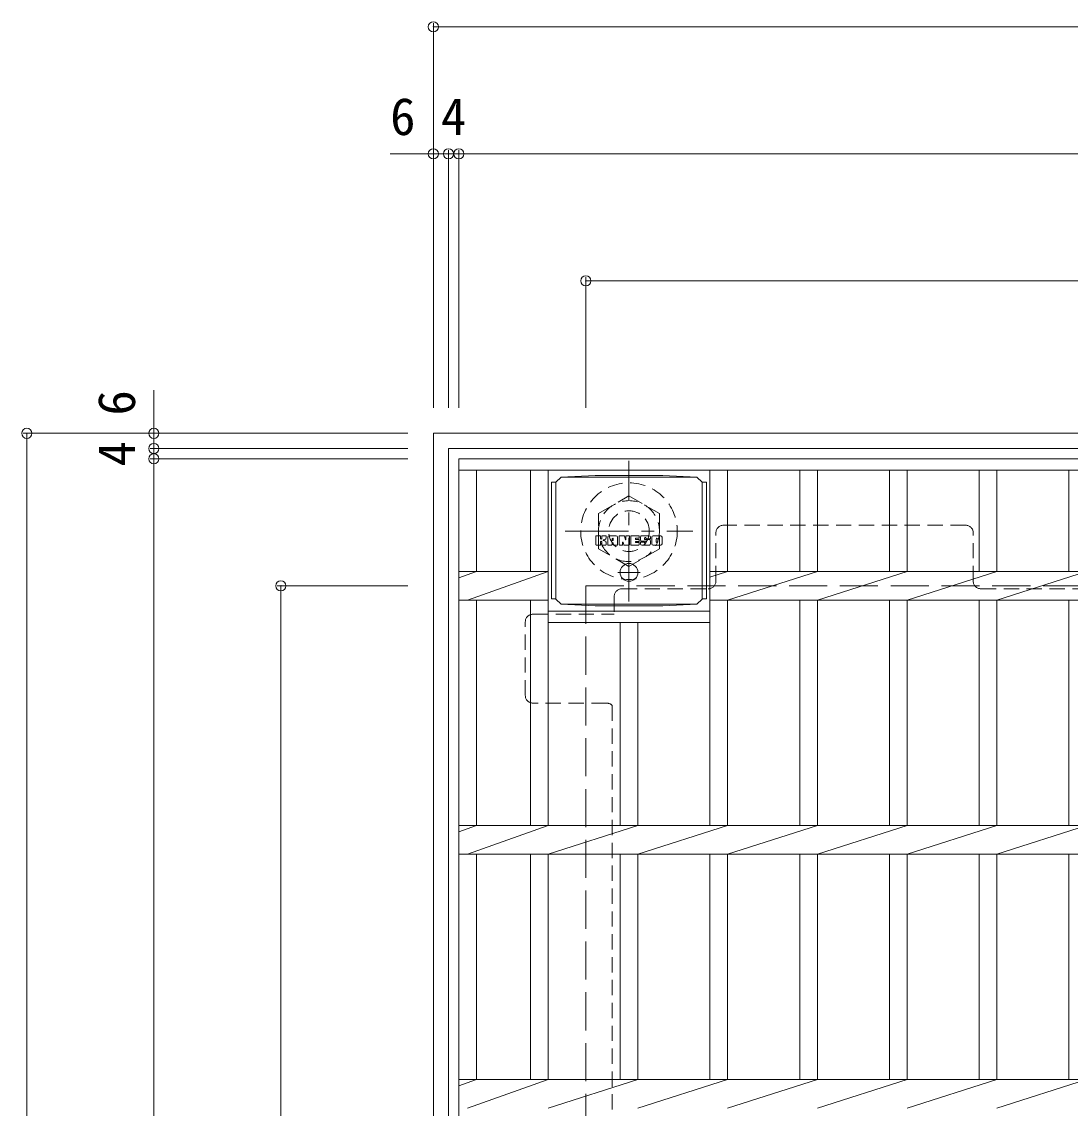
# Model space of a CAD drawing. Units: millimetres at full size, sheet at 1:5; details may follow other scales. Extents: x -1338 to 1348, y -985 to 942.
# Drawn here: x -1109.5 to -696.8, y 498.7 to 926.4 of the extents above; entities that cross this region are included whole.
import ezdxf
from ezdxf.enums import TextEntityAlignment as Align

# ---------------------------------------------------------------- set-up
doc = ezdxf.new("R2010")
doc.units = ezdxf.units.MM
doc.header["$LTSCALE"] = 5
doc.header["$PDMODE"] = 32
doc.header["$PDSIZE"] = 4
for name, pattern in [('CHAIN1', [8, 5, -1, 1, -1]), ('DASHED1', [1.8, 1.2, -0.6]), ('DASHED3', [4, 3, -1])]:
    doc.linetypes.add(name, pattern=pattern)
for name, color, linetype, lineweight in [('5-1', 3, 'Continuous', 9), ('5-2', 3, 'Continuous', 9), ('5-4', 7, 'Continuous', 9), ('5-7', 2, 'Continuous', 9), ('5-9', 2, 'Continuous', 9), ('5-F', 7, 'Continuous', 9)]:
    doc.layers.add(name, color=color, linetype=linetype, lineweight=lineweight)
doc.styles.add('ＭＳ ゴシック', font='')
doc.styles.get('ＭＳ ゴシック').set_extended_font_data('MS Gothic')

msp = doc.modelspace()

# ---------------------------------------------------------------- linework, layer by layer
at = {"layer": '5-1', "color": 2}
for p, q in [((-947.5, 764.373), (-947.5, 144.372)), ((-947.5, 764.373), (-327.5, 764.373)), ((-941.5, 758.372), (-941.5, 150.373)), ((-941.5, 758.372), (-333.5, 758.372))]:
    msp.add_line(p, q, dxfattribs=at)
at = {"layer": '5-1', "color": 2, "linetype": 'CHAIN1'}
for p, q in [((-870.5, 698.236), (-870.5, 753.509)), ((-895.636, 725.873), (-845.363, 725.873))]:
    msp.add_line(p, q, dxfattribs=at)
at = {"layer": '5-1', "color": 2, "linetype": 'DASHED1'}
for p, q in [((-882.5, 732.8), (-870.5, 739.729)), ((-870.5, 739.729), (-858.5, 732.8)), ((-882.5, 718.944), (-882.5, 732.8)), ((-858.5, 732.8), (-858.5, 718.944)), ((-870.5, 712.015), (-882.5, 718.944)), ((-858.5, 718.944), (-870.5, 712.015))]:
    msp.add_line(p, q, dxfattribs=at)
at = {"layer": '5-1', "color": 2, "linetype": 'DASHED3'}
for q in [(-387.499, 704.373), (-887.5, 204.372)]:
    msp.add_line((-887.5, 704.373), q, dxfattribs=at)
at = {"layer": '5-1', "color": 2, "linetype": 'DASHED1'}
for radius in [19, 12, 8]:
    msp.add_circle((-870.5, 725.873), radius, dxfattribs=at)
at = {"layer": '5-2'}
for p, q in [((-937.499, 154.372), (-937.499, 754.372)), ((-937.499, 754.372), (-337.5, 754.372)), ((-937.499, 749.872), (-337.5, 749.872)), ((-930.499, 710.022), (-930.499, 749.872)), ((-909.299, 710.022), (-909.299, 749.872)), ((-902.299, 610.022), (-902.299, 749.872)), ((-838.699, 610.022), (-838.699, 749.872)), ((-831.699, 710.022), (-831.699, 749.872)), ((-803.299, 710.022), (-803.299, 749.872)), ((-796.299, 710.022), (-796.299, 749.872)), ((-767.999, 710.022), (-767.999, 749.872)), ((-760.999, 710.022), (-760.999, 749.872)), ((-732.699, 710.022), (-732.699, 749.872)), ((-725.699, 710.022), (-725.699, 749.872)), ((-697.399, 710.022), (-697.399, 749.872)), ((-937.499, 707.534), (-930.499, 710.022)), ((-937.499, 710.022), (-902.302, 710.022)), ((-934.099, 698.723), (-902.302, 710.022)), ((-838.699, 707.782), (-831.699, 710.023)), ((-838.699, 710.022), (-443.304, 710.022)), ((-831.699, 698.723), (-796.299, 710.023)), ((-796.3, 698.723), (-760.999, 710.023)), ((-761, 698.723), (-725.7, 710.023)), ((-725.7, 698.723), (-690.4, 710.023)), ((-937.499, 698.722), (-902.299, 698.722)), ((-930.499, 610.022), (-930.499, 698.722)), ((-909.299, 610.022), (-909.299, 698.722)), ((-838.699, 698.722), (-443.3, 698.722)), ((-831.699, 610.022), (-831.699, 698.722)), ((-803.299, 610.022), (-803.299, 698.722)), ((-796.299, 610.022), (-796.299, 698.722)), ((-767.999, 610.022), (-767.999, 698.722)), ((-760.999, 610.022), (-760.999, 698.722)), ((-732.699, 610.022), (-732.699, 698.722)), ((-725.699, 610.022), (-725.699, 698.722)), ((-697.399, 610.022), (-697.399, 698.722)), ((-902.299, 694.372), (-838.699, 694.372)), ((-902.299, 689.872), (-838.699, 689.872)), ((-873.999, 610.022), (-873.999, 689.872)), ((-866.999, 610.022), (-866.999, 689.872)), ((-937.499, 607.534), (-930.496, 610.022)), ((-937.499, 610.022), (-337.5, 610.022)), ((-934.099, 598.723), (-902.299, 610.022)), ((-902.299, 598.723), (-866.999, 610.022)), ((-866.999, 598.723), (-831.699, 610.022)), ((-831.699, 598.723), (-796.299, 610.022)), ((-796.3, 598.723), (-760.999, 610.022)), ((-761, 598.723), (-725.7, 610.022)), ((-725.7, 598.723), (-690.4, 610.022)), ((-937.499, 598.723), (-337.5, 598.723)), ((-930.499, 510.022), (-930.499, 598.723)), ((-909.299, 510.022), (-909.299, 598.723)), ((-902.299, 510.022), (-902.299, 598.723)), ((-873.999, 510.022), (-873.999, 598.723)), ((-866.999, 510.022), (-866.999, 598.723)), ((-838.699, 510.022), (-838.699, 598.723)), ((-831.699, 510.022), (-831.699, 598.723)), ((-803.299, 510.022), (-803.299, 598.723)), ((-796.299, 510.022), (-796.299, 598.723)), ((-767.999, 510.022), (-767.999, 598.723)), ((-760.999, 510.022), (-760.999, 598.723)), ((-732.699, 510.022), (-732.699, 598.723)), ((-725.699, 510.022), (-725.699, 598.723)), ((-697.399, 510.022), (-697.399, 598.723)), ((-937.499, 507.534), (-930.496, 510.023)), ((-937.499, 510.022), (-337.5, 510.022)), ((-934.099, 498.723), (-902.299, 510.023)), ((-902.299, 498.723), (-866.999, 510.023)), ((-866.999, 498.723), (-831.699, 510.023)), ((-831.699, 498.723), (-796.299, 510.023)), ((-796.3, 498.723), (-760.999, 510.023)), ((-761, 498.723), (-725.7, 510.023)), ((-725.7, 498.723), (-690.4, 510.023))]:
    msp.add_line(p, q, dxfattribs=at)
at = {"layer": '5-4'}
for p, q in [((-947.5, 925.873), (-947.5, 774.373)), ((-947.5, 924.373), (-327.5, 924.373)), ((-947.5, 874.373), (-964.5, 874.373)), ((-947.5, 874.373), (-941.5, 874.373)), ((-941.5, 875.873), (-941.5, 774.373)), ((-941.5, 874.373), (-937.499, 874.373)), ((-937.499, 875.873), (-937.499, 774.373)), ((-937.499, 874.373), (-337.5, 874.373)), ((-887.5, 825.873), (-887.5, 774.373)), ((-387.499, 824.373), (-887.5, 824.373)), ((-1057.5, 764.373), (-1057.5, 781.373)), ((-1109, 764.373), (-957.5, 764.373)), ((-1107.5, 144.372), (-1107.5, 764.373)), ((-1057.5, 764.373), (-1057.5, 758.372)), ((-1059, 758.372), (-957.5, 758.372)), ((-1057.5, 758.372), (-1057.5, 754.372)), ((-1059, 754.372), (-957.5, 754.372)), ((-1057.5, 754.372), (-1057.5, 154.372)), ((-1009, 704.373), (-957.5, 704.373)), ((-1007.5, 204.372), (-1007.5, 704.373))]:
    msp.add_line(p, q, dxfattribs=at)
for p in [(-947.5, 924.373), (-947.5, 874.373), (-941.5, 874.373), (-937.499, 874.373), (-887.5, 824.373), (-1107.5, 764.373), (-1057.5, 764.373), (-1057.5, 758.372), (-1057.5, 754.372), (-1007.5, 704.373)]:
    msp.add_point(p, dxfattribs=at)
at = {"layer": '5-7', "linetype": 'DASHED1'}
for p, q in [((-737.999, 728.176), (-833.298, 728.176)), ((-836.298, 706.176), (-836.298, 725.176)), ((-734.999, 706.176), (-734.999, 725.176)), ((-873.299, 703.176), (-839.298, 703.176)), ((-731.999, 703.176), (-671.999, 703.176)), ((-876.299, 700.176), (-876.299, 693.176)), ((-908.303, 693.176), (-876.299, 693.176)), ((-911.303, 661.175), (-911.303, 690.176)), ((-879.299, 658.175), (-908.303, 658.175)), ((-877.099, 657.214), (-877.099, 472.833))]:
    msp.add_line(p, q, dxfattribs=at)
for centre, start, end in [((-833.298, 725.176), 90, 180), ((-737.999, 725.176), 0, 90), ((-839.298, 706.176), 270, 0), ((-731.999, 706.176), 180, 270), ((-873.299, 700.176), 90, 180), ((-908.303, 690.176), 90, 180), ((-908.303, 661.175), 180, 270), ((-879.299, 655.175), 42.83343, 90)]:
    msp.add_arc(centre, 3, start, end, dxfattribs=at)
at = {"layer": '5-9'}
for p, q in [((-899.249, 745.101), (-901.051, 745.101)), ((-901.051, 745.101), (-901.051, 699.186)), ((-899.249, 745.144), (-897.249, 747.144)), ((-899.249, 699.144), (-899.249, 745.144)), ((-897.249, 747.144), (-883.786, 747.824)), ((-897.249, 747.144), (-843.749, 747.144)), ((-857.213, 747.824), (-883.786, 747.824)), ((-843.749, 747.144), (-857.213, 747.824)), ((-841.749, 745.144), (-843.749, 747.144)), ((-841.749, 699.144), (-841.749, 745.144)), ((-841.749, 745.101), (-839.947, 745.101)), ((-839.947, 745.101), (-839.947, 699.186)), ((-899.249, 699.186), (-901.051, 699.186)), ((-899.249, 699.144), (-897.249, 697.144)), ((-897.249, 697.144), (-883.786, 696.463)), ((-897.249, 697.144), (-843.749, 697.144)), ((-843.749, 697.144), (-857.213, 696.463)), ((-841.749, 699.144), (-843.749, 697.144)), ((-841.749, 699.186), (-839.947, 699.186)), ((-857.213, 696.463), (-883.786, 696.463))]:
    msp.add_line(p, q, dxfattribs=at)
at = {"layer": '5-9', "linetype": 'CHAIN1'}
for p, q in [((-870.499, 713.332), (-870.499, 705.956)), ((-866.143, 709.644), (-874.855, 709.644))]:
    msp.add_line(p, q, dxfattribs=at)
at = {"layer": '5-9'}
msp.add_circle((-870.499, 709.644), 3.5, dxfattribs=at)
at = {"layer": '5-F'}
for p, q in [((-883.51, 720.545), (-883.51, 723.899)), ((-881.828, 724.056), (-883.353, 724.056)), ((-881.671, 723.899), (-881.671, 722.975)), ((-881.168, 723.899), (-881.168, 722.975)), ((-879.664, 724.056), (-881.011, 724.056)), ((-879.507, 723.899), (-879.507, 723.118)), ((-878.841, 720.545), (-878.841, 723.532)), ((-875.527, 724.056), (-878.317, 724.056)), ((-877.177, 722.261), (-877.177, 722.803)), ((-876.667, 722.261), (-876.667, 722.803)), ((-875.003, 720.545), (-875.003, 723.532)), ((-874.329, 723.899), (-874.329, 720.545)), ((-874.172, 724.056), (-872.468, 724.056)), ((-872.318, 723.947), (-871.84, 722.453)), ((-871.679, 723.899), (-871.679, 722.478)), ((-871.521, 724.056), (-870.501, 724.056)), ((-870.344, 723.899), (-870.344, 720.545)), ((-869.835, 720.545), (-869.835, 723.899)), ((-869.678, 724.056), (-866.657, 724.056)), ((-866.657, 723.064), (-867.774, 723.064)), ((-866.5, 723.222), (-866.5, 723.899)), ((-862.516, 724.056), (-865.568, 724.056)), ((-864.337, 722.713), (-864.337, 723.127)), ((-863.82, 723.034), (-863.82, 723.127)), ((-863.663, 722.877), (-861.992, 722.877)), ((-861.992, 723.532), (-861.992, 722.877)), ((-861.483, 720.912), (-861.483, 723.532)), ((-858.012, 724.056), (-860.959, 724.056)), ((-859.807, 721.71), (-859.807, 722.734)), ((-859.165, 721.71), (-859.165, 722.734)), ((-857.488, 723.532), (-857.488, 720.912)), ((-883.353, 720.388), (-881.828, 720.388)), ((-881.671, 720.545), (-881.671, 721.63)), ((-881.174, 720.545), (-881.174, 721.63)), ((-881.016, 720.388), (-879.661, 720.388)), ((-879.504, 720.545), (-879.504, 721.475)), ((-877.335, 720.388), (-878.684, 720.388)), ((-877.177, 720.545), (-877.177, 720.964)), ((-876.719, 722.209), (-877.125, 722.209)), ((-876.667, 720.545), (-876.667, 720.964)), ((-876.51, 720.388), (-875.16, 720.388)), ((-873.17, 720.388), (-874.172, 720.388)), ((-873.013, 720.545), (-873.013, 721.455)), ((-872.525, 720.501), (-872.815, 721.483)), ((-870.501, 720.388), (-872.374, 720.388)), ((-869.678, 720.388), (-866.67, 720.388)), ((-866.657, 721.819), (-867.78, 721.819)), ((-866.67, 721.391), (-867.78, 721.391)), ((-866.657, 722.625), (-867.774, 722.625)), ((-866.513, 720.545), (-866.513, 721.233)), ((-866.5, 721.976), (-866.5, 722.468)), ((-865.996, 721.4), (-865.996, 720.912)), ((-865.839, 721.557), (-864.486, 721.557)), ((-863.986, 721.887), (-865.568, 721.887)), ((-862.42, 720.388), (-865.472, 720.388)), ((-864.328, 721.4), (-864.328, 721.29)), ((-864.18, 722.556), (-862.42, 722.556)), ((-863.829, 721.73), (-863.829, 721.29)), ((-858.012, 720.388), (-860.959, 720.388))]:
    msp.add_line(p, q, dxfattribs=at)
for centre, radius, start, end in [((-883.353, 723.899), 0.157, 90, 180), ((-881.828, 723.899), 0.157, 0, 90), ((-881.42, 722.975), 0.251, 180, 0), ((-881.011, 723.899), 0.157, 90, 180), ((-880.03, 723.118), 0.524, 299.42073, 0), ((-879.664, 723.899), 0.157, 0, 90), ((-878.317, 723.532), 0.524, 90, 180), ((-876.922, 722.803), 0.255, 0, 180), ((-875.527, 723.532), 0.524, 0, 90), ((-874.172, 723.899), 0.157, 90, 180), ((-872.468, 723.899), 0.157, 17.75635, 90), ((-871.521, 723.899), 0.157, 90, 180), ((-870.501, 723.899), 0.157, 0, 90), ((-869.678, 723.899), 0.157, 90, 180), ((-867.774, 722.845), 0.22, 90, 270), ((-866.657, 723.899), 0.157, 0, 90), ((-866.657, 723.222), 0.157, 270, 0), ((-863.62, 722.972), 2.376, 157.10112, 202.89888), ((-865.568, 723.794), 0.262, 90, 157.10112), ((-864.079, 723.127), 0.259, 0, 180), ((-863.663, 723.034), 0.157, 180, 270), ((-862.516, 723.532), 0.524, 0, 90), ((-860.959, 723.532), 0.524, 90, 180), ((-859.486, 722.734), 0.321, 0, 180), ((-858.012, 723.532), 0.524, 0, 90), ((-883.353, 720.545), 0.157, 180, 270), ((-881.828, 720.545), 0.157, 270, 0), ((-881.422, 721.63), 0.249, 0, 180), ((-881.016, 720.545), 0.157, 180, 270), ((-880.585, 722.301), 0.0878, 97.33171, 266.57183), ((-880.886, 724.634), 2.265, 277.33171, 299.42073), ((-880.689, 720.575), 1.641, 53.71985, 86.57183), ((-880.028, 721.475), 0.524, 0, 53.71985), ((-879.661, 720.545), 0.157, 270, 0), ((-878.684, 720.545), 0.157, 180, 270), ((-877.335, 720.545), 0.157, 270, 0), ((-877.125, 722.261), 0.0524, 180, 270), ((-876.922, 720.964), 0.255, 0, 180), ((-876.719, 722.261), 0.0524, 270, 0), ((-876.51, 720.545), 0.157, 180, 270), ((-875.16, 720.545), 0.157, 270, 0), ((-874.172, 720.545), 0.157, 180, 270), ((-873.17, 720.545), 0.157, 270, 0), ((-872.912, 721.455), 0.101, 16.48875, 180), ((-872.374, 720.545), 0.157, 196.48875, 270), ((-871.761, 722.478), 0.0827, 197.75635, 0), ((-870.501, 720.545), 0.157, 270, 0), ((-869.678, 720.545), 0.157, 180, 270), ((-867.78, 721.605), 0.214, 90, 270), ((-866.67, 721.233), 0.157, 0, 90), ((-866.67, 720.545), 0.157, 270, 0), ((-866.657, 722.468), 0.157, 0, 90), ((-866.657, 721.976), 0.157, 270, 0), ((-865.839, 721.4), 0.157, 90, 180), ((-865.472, 720.912), 0.524, 180, 270), ((-865.568, 722.149), 0.262, 202.89888, 270), ((-864.486, 721.4), 0.157, 0, 90), ((-864.18, 722.713), 0.157, 180, 270), ((-864.079, 721.29), 0.25, 180, 0), ((-863.986, 721.73), 0.157, 0, 90), ((-862.42, 722.294), 0.262, 22.90802, 90), ((-862.42, 720.65), 0.262, 270, 337.09198), ((-864.365, 721.472), 2.374, 337.09198, 22.90802), ((-860.959, 720.912), 0.524, 180, 270), ((-859.486, 721.71), 0.321, 180, 0), ((-858.012, 720.912), 0.524, 270, 0)]:
    msp.add_arc(centre, radius, start, end, dxfattribs=at)

# ---------------------------------------------------------------- texts
at = {"layer": '5-4', "color": 2, "style": 'ＭＳ ゴシック'}
for s, p in [('6', (-964.5, 877.373)), ('4', (-944.499, 877.373))]:
    msp.add_text(s, height=14.66, dxfattribs=at).set_placement(p, align=Align.BOTTOM_LEFT)
for s, p in [('6', (-1060.5, 771.373)), ('4', (-1060.5, 751.372))]:
    msp.add_text(s, height=14.66, rotation=90, dxfattribs=at).set_placement(p, align=Align.BOTTOM_LEFT)

doc.saveas('drawing.dxf')
